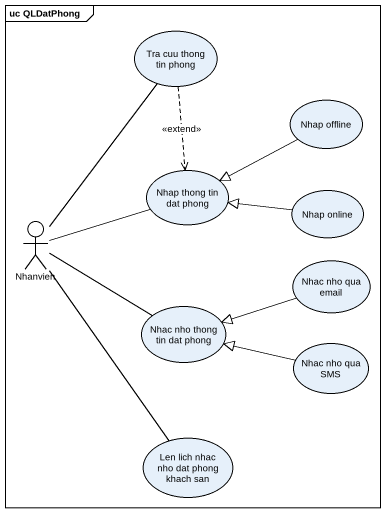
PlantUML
@startuml
mainframe uc QLDatPhong
usecase "Tra cuu thong tin phong" as Tra_cuu_thong_tin_phong
usecase "Nhap offline" as Nhap_offline
usecase "Nhap thong tin dat phong" as Nhap_thong_tin_dat_phong
usecase "Nhap online" as Nhap_online
actor Nhanvien
usecase "Nhac nho qua email" as Nhac_nho_qua_email
usecase "Nhac nho thong tin dat phong" as Nhac_nho_thong_tin_dat_phong
usecase "Nhac nho qua SMS" as Nhac_nho_qua_SMS
usecase "Len lich nhac nho dat phong khach san" as Len_lich_nhac_nho_dat_phong
Tra_cuu_thong_tin_phong ..> Nhap_thong_tin_dat_phong : <<extend>>
Nhap_offline -left-|> Nhap_thong_tin_dat_phong
Nhap_online -left-|> Nhap_thong_tin_dat_phong
Nhanvien -up- Tra_cuu_thong_tin_phong
Nhanvien -right- Nhap_thong_tin_dat_phong
Nhanvien -right- Nhac_nho_thong_tin_dat_phong
Nhanvien -- Len_lich_nhac_nho_dat_phong
Nhac_nho_qua_email -left-|> Nhac_nho_thong_tin_dat_phong
Nhac_nho_qua_SMS -left-|> Nhac_nho_thong_tin_dat_phong
@enduml
